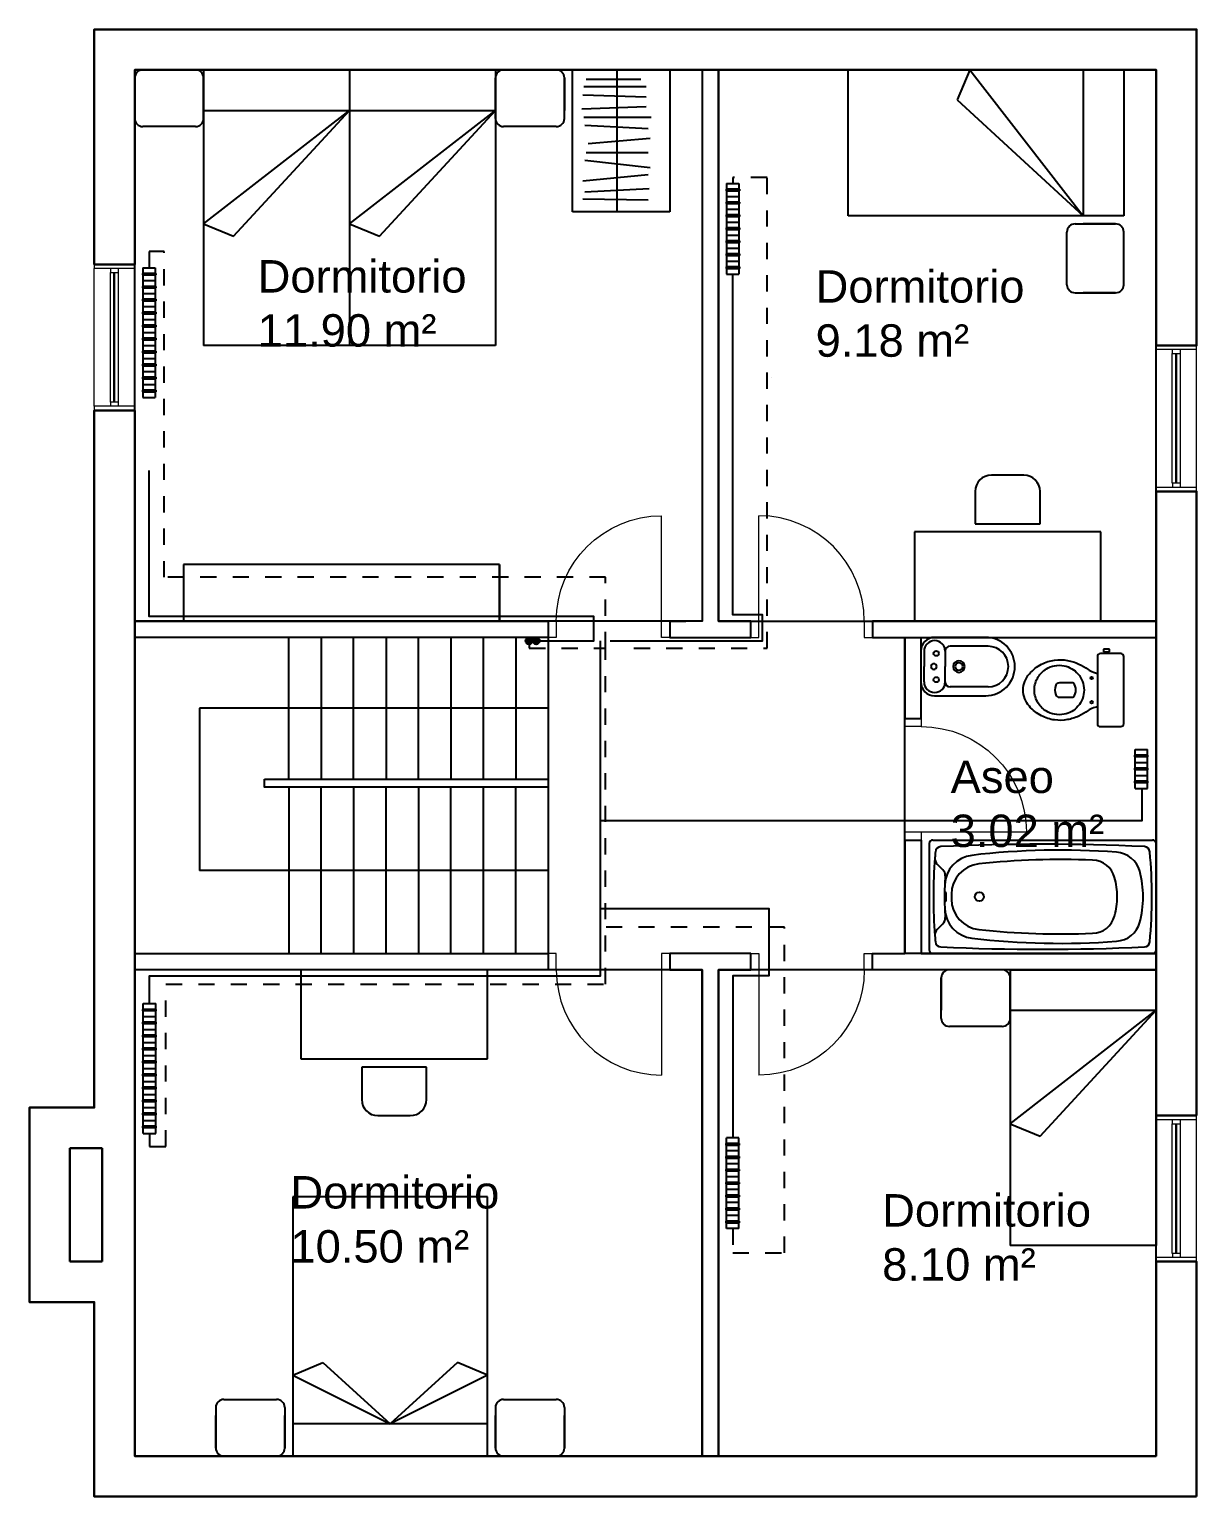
# Model space of a CAD drawing. Header units: millimetres. Extents: x 906 to 923.8, y 1719 to 1729.6.
# Drawn here: x 916.64 to 923.84, y 1720.56 to 1729.61 of the extents above; entities that cross this region are included whole.
import ezdxf

# ---------------------------------------------------------------- set-up
doc = ezdxf.new("R2010")
doc.units = ezdxf.units.MM
doc.linetypes.add('ACAD_ISO03W100', pattern=[30, 12, -18])
for name, color, linetype in [('calefaccion', 5, 'Continuous'), ('carpintería', 11, 'Continuous'), ('polilineasAreas', 104, 'Continuous'), ('sanitarios', 4, 'Continuous'), ('tabiqueInterior', 7, 'Continuous')]:
    doc.layers.add(name, color=color, linetype=linetype)
for name, color, linetype, lineweight in [('ladrilloVisto', 7, 'Continuous', 30), ('Puertas', 30, 'Continuous', 20), ('Ventanas', 3, 'Continuous', 5)]:
    doc.layers.add(name, color=color, linetype=linetype, lineweight=lineweight)
doc.layers.get('0').off()
doc.styles.get("Standard").update_dxf_attribs({"font": 'ARIAL.TTF'})

# ---------------------------------------------------------------- blocks, each defined once
blk = doc.blocks.new('bide02')
blk.add_lwpolyline([(0.095, 0.18, 0.414214), (0.01, 0.095), (0.01, 0.0924), (0.01, 0), (0.01, -0.0927), (0.01, -0.095, 0.414214), (0.095, -0.18), (0.41, -0.18, 0.414214), (0.59, 0, 0.414214), (0.41, 0.18), (0.095, 0.18)], format="xyb")
for points in [[(0.03, 0.095), (0.03, 0)], [(0.16, 0.095), (0.16, 0)], [(0.425, 0.125), (0.19, 0.125)], [(0.03, -0.095), (0.03, 0)], [(0.16, -0.095), (0.16, 0)], [(0.425, -0.125), (0.19, -0.125)]]:
    blk.add_lwpolyline(points)
for centre in [(0.1047, 0.081), (0.1047, -0.081)]:
    blk.add_circle(centre, 0.016)
for centre, radius, start, end in [((0.095, 0.095), 0.065, 0, 180), ((0.19, 0.095), 0.03, 90, 180), ((0.425, 0), 0.125, 0, 90), ((0.09, 0), 0.0175, 0, 180), ((0.09, 0), 0.0175, 180, 0), ((0.2449, 0), 0.036, 0, 180), ((0.2449, 0), 0.036, 180, 0), ((0.2449, 0), 0.023, 0, 180), ((0.2449, 0), 0.023, 180, 0), ((0.425, 0), 0.125, 270, 0), ((0.095, -0.095), 0.065, 180, 0), ((0.19, -0.095), 0.03, 180, 270)]:
    blk.add_arc(centre, radius, start, end)
blk = doc.blocks.new('baneras03')
for p, q in [((0.327, 0), (-0.327, 0)), ((-0.35, -1.377), (-0.35, -0.023)), ((-0.1666, -0.0846), (-0.201, -0.0501)), ((0.1666, -0.0846), (0.201, -0.0501)), ((0.35, -0.023), (0.35, -1.377)), ((0.327, -1.4), (-0.327, -1.4))]:
    blk.add_line(p, q)
blk.add_lwpolyline([(-0.0275, -0.1028, 0.338364), (-0.0269, -0.1036, 0.038384), (-0.0194, -0.105, 0.0164), (-0.0114, -0.1056, 0.011665), (0, -0.1059, 0.011665), (0.0114, -0.1056, 0.0164), (0.0194, -0.105, 0.038384), (0.0269, -0.1036, 0.338364), (0.0275, -0.1028, 0.338364), (0.0269, -0.102, 0.038384), (0.0194, -0.1006, 0.0164), (0.0114, -0.1, 0.011665), (0, -0.0997, 0.011665), (-0.0114, -0.1, 0.0164), (-0.0194, -0.1006, 0.038384), (-0.0269, -0.102, 0.338364)], format="xyb", close=True)
blk.add_circle((0, -0.31), 0.0275)
for centre, radius, start, end in [((-0.327, -0.023), 0.023, 90, 180), ((0.327, -0.023), 0.023, 0, 90), ((13.176, -0.7), 13.5, 177.33415, 182.66585), ((-0.2744, -0.0737), 0.035, 95.31065, 177.33415), ((0, -3.026), 3, 94.59625, 95.31665), ((0, -3.026), 3, 90, 94.59625), ((-0.2364, -0.0855), 0.05, 45, 94.59625), ((-0.1313, -0.0492), 0.05, 225, 273.67094), ((0, -3.026), 3, 85.40375, 90), ((0.1313, -0.0492), 0.05, 266.32906, 315), ((0.2364, -0.0855), 0.05, 85.40375, 135), ((0, -3.026), 3, 84.68935, 85.40375), ((0.2744, -0.0737), 0.035, 2.66585, 84.68935), ((-13.176, -0.7), 13.5, 357.33415, 2.66585), ((-0.0667, -0.2862), 0.19, 92.11322, 173.2785), ((-0.0134, -0.3271), 0.19, 90.43307, 173.80448), ((0, -2.095), 2, 90, 93.67094), ((0, -2.095), 1.958, 90, 90.43307), ((0, -2.095), 2, 86.32906, 90), ((0, -2.095), 1.958, 89.56693, 90), ((0.0134, -0.3271), 0.19, 6.19552, 89.56693), ((0.0667, -0.2862), 0.19, 6.7215, 87.88678), ((4.3775, -0.81), 4.665, 173.2785, 184.26063), ((-4.3775, -0.81), 4.665, 355.73937, 6.7215), ((4.4355, -0.81), 4.665, 173.80448, 182.44071), ((-4.4355, -0.81), 4.665, 357.55929, 6.19552), ((-0.0853, -1.0077), 0.14, 180.38111, 256.11717), ((0.0853, -1.0077), 0.14, 283.88283, 359.61889), ((-0.1151, -1.1447), 0.16, 184.26063, 254.84225), ((0, -0.72), 0.44, 254.32731, 270), ((0, -0.72), 0.44, 270, 285.67269), ((0.1151, -1.1447), 0.16, 285.15775, 355.73937), ((-0.2744, -1.3263), 0.035, 182.66585, 264.68935), ((0, -0.72), 0.6, 254.32731, 270), ((0, -0.72), 0.6, 270, 285.15775), ((0.2744, -1.3263), 0.035, 275.31065, 357.33415), ((-0.327, -1.377), 0.023, 180, 270), ((0, 1.626), 3, 264.68335, 270), ((0, 1.626), 3, 270, 275.31065), ((0.327, -1.377), 0.023, 270, 0)]:
    blk.add_arc(centre, radius, start, end)
blk = doc.blocks.new('cama')
at = {"layer": 'carpintería'}
for p, q in [((-0.1, 0), (0.8, 0)), ((-0.1, 0), (-0.1, -1.7)), ((0.8, 0), (0.8, -1.7)), ((-0.1, -0.25), (0.8, -0.25)), ((-0.1, -0.95), (0.8, -0.25)), ((0.0848, -1.0265), (0.8, -0.25)), ((-0.1, -0.95), (0.0848, -1.0265)), ((0.8, -1.7), (-0.1, -1.7))]:
    blk.add_line(p, q, dxfattribs=at)
blk = doc.blocks.new('mesitaNoche')
at = {"layer": 'carpintería'}
for p, q in [((-0.05, 0), (-0.25, 0)), ((-0.35, -0.375), (-0.35, -0.05)), ((-0.3, 0), (-0.05, 0)), ((0, -0.375), (0, -0.05)), ((-0.3, -0.425), (-0.05, -0.425)), ((-0.05, -0.425), (-0.25, -0.425))]:
    blk.add_line(p, q, dxfattribs=at)
for centre, start, end in [((-0.3, -0.05), 90, 180), ((-0.05, -0.05), 0, 90), ((-0.3, -0.375), 180, 270), ((-0.05, -0.375), 270, 0)]:
    blk.add_arc(centre, 0.05, start, end, dxfattribs=at)
blk = doc.blocks.new('ventana09')
at = {"layer": 'Ventanas'}
for p, q in [((0, -0.075), (0, 0.175)), ((0.025, 0.175), (0, 0.175)), ((0.875, 0.175), (0.025, 0.175)), ((0.025, 0.175), (0.0251, -0.075)), ((0.875, 0.175), (0.875, -0.075)), ((0.9, 0.175), (0.875, 0.175)), ((0.9, -0.075), (0.9, 0.175)), ((0.05, 0.075), (0.025, 0.075)), ((0.0251, 0.025), (0.05, 0.025)), ((0.85, 0.0751), (0.05, 0.075)), ((0.05, 0.025), (0.05, 0.075)), ((0.85, 0.0532), (0.05, 0.0532)), ((0.85, 0.0468), (0.05, 0.0468)), ((0.85, 0.025), (0.05, 0.025)), ((0.85, 0.0751), (0.85, 0.0251)), ((0.875, 0.0751), (0.85, 0.0751)), ((0.85, 0.0251), (0.875, 0.0251)), ((0.0001, -0.075), (0.0251, -0.075)), ((0.875, -0.075), (0.0251, -0.075)), ((0.875, -0.075), (0.9, -0.075))]:
    blk.add_line(p, q, dxfattribs=at)
blk = doc.blocks.new('silla')
at = {"layer": 'carpintería'}
for p, q in [((0.3, 0.3), (0.1, 0.3)), ((0, 0.2), (0, 0)), ((0.4, 0), (0.4, 0.2)), ((0, 0), (0.4, 0))]:
    blk.add_line(p, q, dxfattribs=at)
for centre, start, end in [((0.1, 0.2), 90, 180), ((0.3, 0.2), 0, 90)]:
    blk.add_arc(centre, 0.1, start, end, dxfattribs=at)
blk = doc.blocks.new('escritorio')
at = {"layer": 'carpintería'}
for p, q in [((1.15, 0.55), (0, 0.55)), ((0, 0.55), (0, 0)), ((1.15, 0), (1.15, 0.55)), ((0, 0), (1.15, 0))]:
    blk.add_line(p, q, dxfattribs=at)
blk = doc.blocks.new('camaMatrimonio')
at = {"layer": 'carpintería'}
for p, q in [((1.2, 1.6), (0, 1.6)), ((0, 1.6), (0, 0)), ((1.2, 0), (1.2, 1.6)), ((0, 0.5), (0.1848, 0.5765)), ((0.1848, 0.5765), (0.1848, 0.5765)), ((0.1848, 0.5765), (0.6, 0.2)), ((1.0152, 0.5765), (0.6, 0.2)), ((1.2, 0.5), (1.0152, 0.5765)), ((1.0152, 0.5765), (1.0152, 0.5765)), ((0, 0.5), (0.6, 0.2)), ((1.2, 0.5), (0.6, 0.2)), ((1.2, 0.2), (1.2, 0.5)), ((1.2, 0.2), (0, 0.2)), ((1.2, 0), (1.2, 0.2)), ((0, 0), (1.2, 0))]:
    blk.add_line(p, q, dxfattribs=at)
blk = doc.blocks.new('inodoro_04')
for p, q in [((9.48, -25.56), (5.88, -25.56)), ((5.88, -25.56), (5.88, -27.16)), ((6.18, -24.41), (6.18, -25.56)), ((9.18, -25.56), (9.18, -24.41)), ((9.48, -27.16), (9.48, -25.56)), ((5.88, -27.16), (7.68, -27.16)), ((7.68, -27.16), (9.48, -27.16))]:
    blk.add_line(p, q)
for points in [[(-2.92, -1.91), (-2.92, -22.61, 0.418036), (-1.12, -24.41), (11.43, -24.41, 0.424217), (13.33, -22.61), (13.33, 18.75, 0.430132), (11.43, 20.59), (9.18, 20.59), (6.18, 20.59), (-1.12, 20.59, 0.418036), (-2.92, 18.79)], [(21.53, -1.91, -0.18052), (25.28, 8.09, -0.167158), (33.78, 13.04, -0.1), (39.78, 13.04, -0.096291), (44.78, 11.09, -0.13332), (49.78, 6.19, -0.150886), (52.13, -1.91, -0.150886), (49.78, -10.01, -0.13332), (44.78, -14.91, -0.096291), (39.78, -16.86, -0.1), (33.78, -16.86, -0.167158), (25.28, -11.91, -0.18052)], [(38.98, 1.09, 0.276984), (36.78, 2.54), (28.28, 2.54, 0.393258), (28.28, -6.36), (36.78, -6.36, 0.276984), (38.98, -4.91, 0.2)]]:
    blk.add_lwpolyline(points, format="xyb", close=True)
blk.add_lwpolyline([(13.33, 8.37), (15.78, 9.14, 0.060779), (19.08, 10.74, -0.06199), (24.78, 14.14, -0.067868), (31.78, 16.34, -0.08648), (39.78, 16.54, -0.085166), (47.78, 13.99, -0.098298), (55.28, 8.09, -0.182004), (59.08, -1.91, -0.182004), (55.28, -11.91, -0.098298), (47.78, -17.81, -0.085166), (39.78, -20.36, -0.08648), (31.78, -20.16, -0.067868), (24.78, -17.96, -0.06199), (19.08, -14.56, 0.060779), (15.78, -12.96), (13.33, -12.19)], format="xyb")
for centre in [(16.85, 5.59), (16.85, -9.41)]:
    blk.add_circle(centre, 0.75)
blk = doc.blocks.new('puerta')
at = {"layer": 'Puertas'}
for p, q in [((0, 0), (0, -0.05)), ((0, 0), (0.1, 0)), ((0.1, -0.05), (0.1, 0)), ((0, -0.05), (0.1, -0.05)), ((0, -0.7), (-0.65, -0.7)), ((0.1, -0.7), (0, -0.7)), ((0, -0.7), (0, -0.75)), ((0.1, -0.75), (0.1, -0.7)), ((0, -0.75), (0.1, -0.75))]:
    blk.add_line(p, q, dxfattribs=at)
blk.add_arc((0, -0.7), 0.65, 90, 180, dxfattribs=at)
blk = doc.blocks.new('armarioEmpotrado')
at = {"layer": 'carpintería'}
for p, q in [((0, 0), (0.6, 0)), ((0, -0.875), (0, 0)), ((0.275, -0.875), (0.275, 0)), ((0.6, 0), (0.6, -0.875)), ((0.0836, -0.0576), (0.4214, -0.0576)), ((0.4539, -0.1679), (0.0641, -0.155)), ((0.0706, -0.103), (0.4539, -0.103)), ((0.0576, -0.2393), (0.4539, -0.2263)), ((0.0706, -0.2912), (0.4864, -0.2912)), ((0.4669, -0.3626), (0.0771, -0.3431)), ((0.0966, -0.4534), (0.4799, -0.421)), ((0.4669, -0.5118), (0.0836, -0.5118)), ((0.0771, -0.5573), (0.4799, -0.6027)), ((0.4669, -0.6481), (0.0641, -0.687)), ((0.4669, -0.8038), (0.0641, -0.7974)), ((0.0771, -0.7519), (0.4734, -0.7325)), ((0.6, -0.875), (0, -0.875))]:
    blk.add_line(p, q, dxfattribs=at)
blk = doc.blocks.new('3e')
at = {"layer": 'calefaccion'}
for p, q in [((0.08, 0.0176), (0.08, -0.0593)), ((0.115, 0.0176), (0.08, 0.0176)), ((0.115, 0.0201), (0.115, -0.0619)), ((0.115, -0.0619), (0.115, 0.0201)), ((0.125, 0.0201), (0.115, 0.0201)), ((0.125, -0.0619), (0.125, 0.0201)), ((0.16, 0.0176), (0.125, 0.0176)), ((0.16, 0.0176), (0.16, -0.0593)), ((0.195, 0.0176), (0.16, 0.0176)), ((0.195, 0.0201), (0.195, -0.0619)), ((0.195, -0.0619), (0.195, 0.0201)), ((0.205, 0.0201), (0.195, 0.0201)), ((0.205, -0.0619), (0.205, 0.0201)), ((0.24, 0.0176), (0.205, 0.0176)), ((0.275, 0.0176), (0.24, 0.0176)), ((0.24, 0.0176), (0.24, -0.0593)), ((0.275, 0.0201), (0.275, -0.0619)), ((0.275, -0.0619), (0.275, 0.0201)), ((0.285, 0.0201), (0.275, 0.0201)), ((0.285, -0.0619), (0.285, 0.0201)), ((0.32, 0.0176), (0.285, 0.0176)), ((0.32, 0.0176), (0.32, -0.0593)), ((0.115, -0.0593), (0.08, -0.0593)), ((0.125, -0.0619), (0.115, -0.0619)), ((0.16, -0.0593), (0.125, -0.0593)), ((0.195, -0.0593), (0.16, -0.0593)), ((0.205, -0.0619), (0.195, -0.0619)), ((0.24, -0.0593), (0.205, -0.0593)), ((0.275, -0.0593), (0.24, -0.0593)), ((0.285, -0.0619), (0.275, -0.0619)), ((0.32, -0.0593), (0.285, -0.0593))]:
    blk.add_line(p, q, dxfattribs=at)
blk = doc.blocks.new('7e')
at = {"layer": 'calefaccion'}
for p, q in [((0.08, 0.0176), (0.08, -0.0593)), ((0.115, 0.0176), (0.08, 0.0176)), ((0.115, 0.0201), (0.115, -0.0619)), ((0.115, -0.0619), (0.115, 0.0201)), ((0.125, 0.0201), (0.115, 0.0201)), ((0.125, -0.0619), (0.125, 0.0201)), ((0.16, 0.0176), (0.125, 0.0176)), ((0.16, 0.0176), (0.16, -0.0593)), ((0.195, 0.0176), (0.16, 0.0176)), ((0.195, 0.0201), (0.195, -0.0619)), ((0.195, -0.0619), (0.195, 0.0201)), ((0.205, 0.0201), (0.195, 0.0201)), ((0.205, -0.0619), (0.205, 0.0201)), ((0.24, 0.0176), (0.205, 0.0176)), ((0.275, 0.0176), (0.24, 0.0176)), ((0.24, 0.0176), (0.24, -0.0593)), ((0.275, 0.0201), (0.275, -0.0619)), ((0.275, -0.0619), (0.275, 0.0201)), ((0.285, 0.0201), (0.275, 0.0201)), ((0.285, -0.0619), (0.285, 0.0201)), ((0.32, 0.0176), (0.285, 0.0176)), ((0.32, 0.0176), (0.32, -0.0593)), ((0.355, 0.0176), (0.32, 0.0176)), ((0.355, 0.0201), (0.355, -0.0619)), ((0.355, -0.0619), (0.355, 0.0201)), ((0.365, 0.0201), (0.355, 0.0201)), ((0.365, -0.0619), (0.365, 0.0201)), ((0.4, 0.0176), (0.365, 0.0176)), ((0.4, 0.0176), (0.4, -0.0593)), ((0.435, 0.0176), (0.4, 0.0176)), ((0.435, 0.0201), (0.435, -0.0619)), ((0.435, -0.0619), (0.435, 0.0201)), ((0.445, 0.0201), (0.435, 0.0201)), ((0.445, -0.0619), (0.445, 0.0201)), ((0.48, 0.0176), (0.445, 0.0176)), ((0.515, 0.0176), (0.48, 0.0176)), ((0.48, 0.0176), (0.48, -0.0593)), ((0.515, 0.0201), (0.515, -0.0619)), ((0.515, -0.0619), (0.515, 0.0201)), ((0.525, 0.0201), (0.515, 0.0201)), ((0.525, -0.0619), (0.525, 0.0201)), ((0.56, 0.0176), (0.525, 0.0176)), ((0.56, 0.0176), (0.56, -0.0593)), ((0.595, 0.0176), (0.56, 0.0176)), ((0.595, 0.0201), (0.595, -0.0619)), ((0.595, -0.0619), (0.595, 0.0201)), ((0.605, 0.0201), (0.595, 0.0201)), ((0.605, -0.0619), (0.605, 0.0201)), ((0.64, 0.0176), (0.605, 0.0176)), ((0.64, 0.0176), (0.64, -0.0593)), ((0.115, -0.0593), (0.08, -0.0593)), ((0.125, -0.0619), (0.115, -0.0619)), ((0.16, -0.0593), (0.125, -0.0593)), ((0.195, -0.0593), (0.16, -0.0593)), ((0.205, -0.0619), (0.195, -0.0619)), ((0.24, -0.0593), (0.205, -0.0593)), ((0.275, -0.0593), (0.24, -0.0593)), ((0.285, -0.0619), (0.275, -0.0619)), ((0.32, -0.0593), (0.285, -0.0593)), ((0.355, -0.0593), (0.32, -0.0593)), ((0.365, -0.0619), (0.355, -0.0619)), ((0.4, -0.0593), (0.365, -0.0593)), ((0.435, -0.0593), (0.4, -0.0593)), ((0.445, -0.0619), (0.435, -0.0619)), ((0.48, -0.0593), (0.445, -0.0593)), ((0.515, -0.0593), (0.48, -0.0593)), ((0.525, -0.0619), (0.515, -0.0619)), ((0.56, -0.0593), (0.525, -0.0593)), ((0.595, -0.0593), (0.56, -0.0593)), ((0.605, -0.0619), (0.595, -0.0619)), ((0.64, -0.0593), (0.605, -0.0593))]:
    blk.add_line(p, q, dxfattribs=at)
blk = doc.blocks.new('10e')
at = {"layer": 'calefaccion'}
for p, q in [((0.08, 0.0176), (0.08, -0.0593)), ((0.115, 0.0176), (0.08, 0.0176)), ((0.115, 0.0201), (0.115, -0.0619)), ((0.115, -0.0619), (0.115, 0.0201)), ((0.125, 0.0201), (0.115, 0.0201)), ((0.125, -0.0619), (0.125, 0.0201)), ((0.16, 0.0176), (0.125, 0.0176)), ((0.16, 0.0176), (0.16, -0.0593)), ((0.195, 0.0176), (0.16, 0.0176)), ((0.195, 0.0201), (0.195, -0.0619)), ((0.195, -0.0619), (0.195, 0.0201)), ((0.205, 0.0201), (0.195, 0.0201)), ((0.205, -0.0619), (0.205, 0.0201)), ((0.24, 0.0176), (0.205, 0.0176)), ((0.275, 0.0176), (0.24, 0.0176)), ((0.24, 0.0176), (0.24, -0.0593)), ((0.275, 0.0201), (0.275, -0.0619)), ((0.275, -0.0619), (0.275, 0.0201)), ((0.285, 0.0201), (0.275, 0.0201)), ((0.285, -0.0619), (0.285, 0.0201)), ((0.32, 0.0176), (0.285, 0.0176)), ((0.32, 0.0176), (0.32, -0.0593)), ((0.355, 0.0176), (0.32, 0.0176)), ((0.355, 0.0201), (0.355, -0.0619)), ((0.355, -0.0619), (0.355, 0.0201)), ((0.365, 0.0201), (0.355, 0.0201)), ((0.365, -0.0619), (0.365, 0.0201)), ((0.4, 0.0176), (0.365, 0.0176)), ((0.4, 0.0176), (0.4, -0.0593)), ((0.435, 0.0176), (0.4, 0.0176)), ((0.435, 0.0201), (0.435, -0.0619)), ((0.435, -0.0619), (0.435, 0.0201)), ((0.445, 0.0201), (0.435, 0.0201)), ((0.445, -0.0619), (0.445, 0.0201)), ((0.48, 0.0176), (0.445, 0.0176)), ((0.515, 0.0176), (0.48, 0.0176)), ((0.48, 0.0176), (0.48, -0.0593)), ((0.515, 0.0201), (0.515, -0.0619)), ((0.515, -0.0619), (0.515, 0.0201)), ((0.525, 0.0201), (0.515, 0.0201)), ((0.525, -0.0619), (0.525, 0.0201)), ((0.56, 0.0176), (0.525, 0.0176)), ((0.56, 0.0176), (0.56, -0.0593)), ((0.595, 0.0176), (0.56, 0.0176)), ((0.595, 0.0201), (0.595, -0.0619)), ((0.595, -0.0619), (0.595, 0.0201)), ((0.605, 0.0201), (0.595, 0.0201)), ((0.605, -0.0619), (0.605, 0.0201)), ((0.64, 0.0176), (0.605, 0.0176)), ((0.64, 0.0176), (0.64, -0.0593)), ((0.675, 0.0176), (0.64, 0.0176)), ((0.675, 0.0201), (0.675, -0.0619)), ((0.675, -0.0619), (0.675, 0.0201)), ((0.685, 0.0201), (0.675, 0.0201)), ((0.685, -0.0619), (0.685, 0.0201)), ((0.72, 0.0176), (0.685, 0.0176)), ((0.755, 0.0176), (0.72, 0.0176)), ((0.72, 0.0176), (0.72, -0.0593)), ((0.755, 0.0201), (0.755, -0.0619)), ((0.755, -0.0619), (0.755, 0.0201)), ((0.765, 0.0201), (0.755, 0.0201)), ((0.765, -0.0619), (0.765, 0.0201)), ((0.8, 0.0176), (0.765, 0.0176)), ((0.8, 0.0176), (0.8, -0.0593)), ((0.835, 0.0176), (0.8, 0.0176)), ((0.835, 0.0201), (0.835, -0.0619)), ((0.835, -0.0619), (0.835, 0.0201)), ((0.845, 0.0201), (0.835, 0.0201)), ((0.845, -0.0619), (0.845, 0.0201)), ((0.88, 0.0176), (0.845, 0.0176)), ((0.88, 0.0176), (0.88, -0.0593)), ((0.115, -0.0593), (0.08, -0.0593)), ((0.125, -0.0619), (0.115, -0.0619)), ((0.16, -0.0593), (0.125, -0.0593)), ((0.195, -0.0593), (0.16, -0.0593)), ((0.205, -0.0619), (0.195, -0.0619)), ((0.24, -0.0593), (0.205, -0.0593)), ((0.275, -0.0593), (0.24, -0.0593)), ((0.285, -0.0619), (0.275, -0.0619)), ((0.32, -0.0593), (0.285, -0.0593)), ((0.355, -0.0593), (0.32, -0.0593)), ((0.365, -0.0619), (0.355, -0.0619)), ((0.4, -0.0593), (0.365, -0.0593)), ((0.435, -0.0593), (0.4, -0.0593)), ((0.445, -0.0619), (0.435, -0.0619)), ((0.48, -0.0593), (0.445, -0.0593)), ((0.515, -0.0593), (0.48, -0.0593)), ((0.525, -0.0619), (0.515, -0.0619)), ((0.56, -0.0593), (0.525, -0.0593)), ((0.595, -0.0593), (0.56, -0.0593)), ((0.605, -0.0619), (0.595, -0.0619)), ((0.64, -0.0593), (0.605, -0.0593)), ((0.675, -0.0593), (0.64, -0.0593)), ((0.685, -0.0619), (0.675, -0.0619)), ((0.72, -0.0593), (0.685, -0.0593)), ((0.755, -0.0593), (0.72, -0.0593)), ((0.765, -0.0619), (0.755, -0.0619)), ((0.8, -0.0593), (0.765, -0.0593)), ((0.835, -0.0593), (0.8, -0.0593)), ((0.845, -0.0619), (0.835, -0.0619)), ((0.88, -0.0593), (0.845, -0.0593))]:
    blk.add_line(p, q, dxfattribs=at)
blk = doc.blocks.new('mesa')
at = {"layer": 'carpintería'}
for p, q in [((0.6939, -1.4023), (-1.2561, -1.4023)), ((-1.2561, -1.4023), (-1.2561, -1.7523)), ((0.6939, -1.4023), (0.6939, -1.7523)), ((0.6939, -1.7523), (0.6939, -1.4023)), ((-1.2561, -1.7523), (0.6939, -1.7523))]:
    blk.add_line(p, q, dxfattribs=at)

msp = doc.modelspace()

# ---------------------------------------------------------------- hatches: boundary and pattern name
at = {"layer": 'calefaccion'}
for points in [[(919.7399, 1725.8376, 1), (919.6966, 1725.8376, 1)], [(919.7832, 1725.8376, 1), (919.7399, 1725.8376, 1)]]:
    msp.add_hatch(color=256, dxfattribs=at).paths.add_polyline_path(points)

# ---------------------------------------------------------------- linework, layer by layer
at = {"layer": 'calefaccion', "linetype": 'ACAD_ISO03W100', "ltscale": 0.005}
for p, q in [((923.6355, 1729.6092), (923.8355, 1729.6092)), ((923.3855, 1729.3592), (923.5855, 1729.3592)), ((920.5854, 1725.9592), (920.7854, 1725.9592))]:
    msp.add_line(p, q, dxfattribs=at)
for points in [[(920.3639, 1725.7924), (921.1858, 1725.7924), (921.1858, 1728.6954), (920.9739, 1728.6954), (920.9739, 1728.6592)], [(919.7182, 1725.8376), (919.7182, 1725.7924), (920.19, 1725.7924), (920.19, 1726.23), (917.4668, 1726.23), (917.4668, 1728.2389), (917.3739, 1728.2389), (917.3739, 1728.1392)], [(917.3764, 1722.7999), (917.3764, 1722.7193), (917.4779, 1722.7193), (917.4779, 1723.7206), (920.19, 1723.7206), (920.19, 1725.7924)], [(920.9739, 1722.2128), (920.9739, 1722.0629), (921.2924, 1722.0629), (921.2924, 1724.0713), (920.19, 1724.0713)]]:
    msp.add_lwpolyline(points, dxfattribs=at)
at = {"layer": 'calefaccion', "ltscale": 0.005}
for points in [[(920.2181, 1725.8376), (921.1578, 1725.8376), (921.1578, 1725.9985), (920.9739, 1725.9985), (920.9739, 1728.0992)], [(919.7615, 1725.8376), (920.1181, 1725.8376), (920.1181, 1725.9878), (917.3739, 1725.9878), (917.3739, 1726.8892)], [(917.3764, 1723.5999), (917.3764, 1723.7715), (920.1589, 1723.7715), (920.1589, 1725.8376)], [(923.4971, 1724.9269), (923.4971, 1724.7282), (920.1589, 1724.7282)], [(920.1589, 1724.1862), (921.1969, 1724.1862), (921.1969, 1723.7712), (920.9739, 1723.7712), (920.9739, 1722.7728)]]:
    msp.add_lwpolyline(points, dxfattribs=at)
at = {"layer": 'calefaccion'}
for centre in [(919.7182, 1725.8376), (919.7615, 1725.8376)]:
    msp.add_circle(centre, 0.0216, dxfattribs=at)
at = {"layer": 'carpintería'}
msp.add_line((921.2116, 1727.4592), (921.2116, 1727.4592), dxfattribs=at)
at = {"layer": 'ladrilloVisto'}
for p, q in [((919.5104, 1729.3592), (919.4104, 1729.3592)), ((923.8355, 1722.9092), (923.8355, 1723.8592)), ((917.0854, 1722.7092), (916.8854, 1722.7092)), ((916.8854, 1722.7092), (916.8854, 1722.0092)), ((917.0854, 1722.7092), (917.0854, 1722.0092)), ((916.8854, 1722.0092), (917.0854, 1722.0092))]:
    msp.add_line(p, q, dxfattribs=at)
for points in [[(923.5855, 1729.3592), (917.2854, 1729.3592), (917.2854, 1728.1592), (917.0354, 1728.1592), (917.0354, 1729.6092), (923.8355, 1729.6092), (923.8355, 1727.6592), (923.5855, 1727.6592), (923.5855, 1728.8592)], [(923.8355, 1720.5592), (917.0354, 1720.5592), (917.0354, 1721.7592), (916.6354, 1721.7592), (916.6354, 1722.9593), (917.0354, 1722.9593), (917.0354, 1727.2592), (917.2854, 1727.2593), (917.2854, 1720.8092), (923.5855, 1720.8092), (923.5855, 1722.0092), (923.8355, 1722.0092)]]:
    msp.add_lwpolyline(points, close=True, dxfattribs=at)
msp.add_lwpolyline([(923.8355, 1722.9092), (923.5855, 1722.9092), (923.5856, 1726.7592), (923.8355, 1726.7593), (923.8355, 1722.9092)], dxfattribs=at)
at = {"layer": 'polilineasAreas'}
for points in [[(917.2854, 1729.3592), (920.7854, 1729.3592), (920.7854, 1725.9592), (917.2854, 1725.9592), (917.2854, 1729.3592)], [(923.5854, 1725.9593), (923.5854, 1729.3592), (920.8854, 1729.3592), (920.8854, 1725.9592), (921.9091, 1725.9592), (922.0943, 1725.9592), (923.5854, 1725.9593)], [(922.0354, 1725.8592), (923.5854, 1725.8592), (923.5854, 1723.9092), (922.0354, 1723.9092), (922.0354, 1725.8592)], [(917.2854, 1720.8092), (920.7855, 1720.8093), (920.7855, 1723.8092), (917.2854, 1723.8092), (917.2854, 1720.8092)], [(923.5854, 1720.8092), (923.5854, 1723.8092), (920.8855, 1723.8092), (920.8855, 1720.8093), (923.5854, 1720.8092)]]:
    msp.add_lwpolyline(points, dxfattribs=at)
at = {"layer": 'tabiqueInterior', "ltscale": 0.005}
msp.add_line((920.8854, 1725.9592), (921.0854, 1725.9592), dxfattribs=at)
at = {"layer": 'tabiqueInterior'}
for p, q in [((918.2354, 1724.9842), (918.2354, 1725.8592)), ((918.4354, 1725.8592), (918.4354, 1724.9842)), ((918.6354, 1724.9842), (918.6354, 1725.8592)), ((918.8354, 1725.8592), (918.8354, 1724.9842)), ((919.0354, 1724.9842), (919.0354, 1725.8592)), ((919.2354, 1725.8592), (919.2354, 1724.9842)), ((919.4354, 1725.8592), (919.4354, 1724.9842)), ((919.6354, 1725.8592), (919.6354, 1724.9842)), ((919.8354, 1725.8592), (919.8354, 1724.9842)), ((919.8354, 1725.4217), (917.6854, 1725.4217)), ((917.6854, 1725.4217), (917.6854, 1724.4217)), ((918.2354, 1724.9342), (918.2354, 1723.9092)), ((918.4354, 1723.9092), (918.4354, 1724.9342)), ((918.6354, 1724.9342), (918.6354, 1723.9092)), ((918.8354, 1723.9092), (918.8354, 1724.9342)), ((919.0354, 1724.9342), (919.0354, 1723.9092)), ((919.2354, 1723.9092), (919.2354, 1724.9342)), ((919.4354, 1724.9342), (919.4354, 1723.9092)), ((919.6354, 1723.9092), (919.6354, 1724.9342)), ((919.8354, 1724.9342), (919.8354, 1723.9092)), ((919.8354, 1724.4217), (917.6854, 1724.4217)), ((918.2354, 1723.9092), (918.4354, 1723.9092)), ((918.6354, 1723.9092), (918.8354, 1723.9092)), ((919.0354, 1723.9092), (919.2354, 1723.9092)), ((919.4354, 1723.9092), (919.6354, 1723.9092))]:
    msp.add_line(p, q, dxfattribs=at)
for points in [[(920.7854, 1725.9592), (920.5854, 1725.9592), (920.5854, 1725.8592), (921.0854, 1725.8592), (921.0854, 1725.9592), (920.8854, 1725.9592), (920.8854, 1729.3592), (920.7854, 1729.3592)], [(917.2854, 1725.8592), (917.2854, 1725.9592), (919.8354, 1725.9592), (919.8354, 1725.8592)], [(918.0854, 1724.9842), (919.8354, 1724.9842), (919.8354, 1724.9342), (918.0854, 1724.9342), (918.0854, 1724.9592)]]:
    msp.add_lwpolyline(points, close=True, dxfattribs=at)
for points in [[(923.5856, 1725.9593), (921.8354, 1725.9592), (921.8354, 1725.8592), (922.0354, 1725.8592), (922.0354, 1725.3592), (922.1354, 1725.3592), (922.1354, 1725.5592), (922.1354, 1725.8592), (923.5856, 1725.8592), (923.5856, 1725.9593)], [(921.0854, 1723.9093), (920.5855, 1723.9092), (920.5855, 1723.8092), (920.7855, 1723.8092), (920.7855, 1720.8093), (920.8855, 1720.8093), (920.8855, 1723.8092), (921.0854, 1723.8092), (921.0854, 1723.9093)]]:
    msp.add_lwpolyline(points, dxfattribs=at)
at = {"layer": 'tabiqueInterior', "ltscale": 0.005}
for points in [[(922.0354, 1724.6092), (922.1354, 1724.6092), (922.1354, 1723.9092), (923.5855, 1723.9092), (923.5855, 1723.8092), (921.9354, 1723.8092), (921.8354, 1723.8092), (921.8354, 1723.9092), (922.0354, 1723.9092), (922.0354, 1724.6092), (922.0354, 1723.9092)], [(919.8355, 1723.9092), (919.8354, 1723.8101), (917.2854, 1723.8092), (917.2854, 1723.9092), (919.8354, 1723.9092)]]:
    msp.add_lwpolyline(points, dxfattribs=at)

# ---------------------------------------------------------------- block references
at = {"layer": 'calefaccion', "rotation": 270}
msp.add_blockref('7e', (920.9948, 1722.8528), dxfattribs=at)
at = {"layer": 'carpintería'}
for name, p, rotation in [('mesitaNoche', (917.2854, 1729.3592), 90), ('mesitaNoche', (919.5104, 1729.3592), 90), ('cama', (923.3855, 1729.2592), 270), ('ventana09', (917.1104, 1728.1592), 270), ('ventana09', (923.6605, 1727.6592), 270), ('mesitaNoche', (922.2604, 1723.8092), 90), ('silla', (919.0854, 1723.2092), 180), ('ventana09', (923.6605, 1722.9092), 270), ('mesitaNoche', (918.2104, 1720.8092), 270), ('mesitaNoche', (919.9354, 1720.8092), 270)]:
    msp.add_blockref(name, p, dxfattribs=dict(at, rotation=rotation))
for name, p in [('cama', (917.8104, 1729.3592)), ('cama', (918.7104, 1729.3592)), ('armarioEmpotrado', (919.9854, 1729.3592)), ('mesitaNoche', (923.3855, 1728.4092)), ('silla', (922.4693, 1726.5593)), ('escritorio', (922.0943, 1725.9593)), ('mesa', (918.8415, 1727.7116)), ('escritorio', (918.3104, 1723.2592)), ('cama', (922.7854, 1723.8092)), ('camaMatrimonio', (918.2604, 1720.8092))]:
    msp.add_blockref(name, p, dxfattribs=at)
at = {"layer": 'carpintería', "xscale": -1, "rotation": 90}
msp.add_blockref('3e', (923.4735, 1725.2469), dxfattribs=at)
at = {"layer": 'ladrilloVisto', "xscale": -1}
for p, rotation in [((919.8354, 1725.9592), 90), ((921.8354, 1723.8092), 270)]:
    msp.add_blockref('puerta', p, dxfattribs=dict(at, rotation=rotation))
at = {"layer": 'ladrilloVisto'}
for p, rotation in [((921.8354, 1725.9592), 270), ((919.8355, 1723.8092), 90)]:
    msp.add_blockref('puerta', p, dxfattribs=dict(at, rotation=rotation))
at = {"layer": 'ladrilloVisto', "xscale": -1}
msp.add_blockref('puerta', (922.1354, 1725.3592), dxfattribs=at)
at = {"layer": 'polilineasAreas', "rotation": 90}
for name, p in [('7e', (920.953, 1728.0192)), ('10e', (917.353, 1727.2592))]:
    msp.add_blockref(name, p, dxfattribs=at)
at = {"layer": 'polilineasAreas', "xscale": -1, "rotation": 90}
msp.add_blockref('10e', (917.3555, 1723.6799), dxfattribs=at)
at = {"layer": 'sanitarios'}
msp.add_blockref('bide02', (922.1244, 1725.6792), dxfattribs=at)
at = {"layer": 'sanitarios', "xscale": 0.01, "yscale": 0.01, "zscale": 0.01, "rotation": 180}
msp.add_blockref('inodoro_04', (923.3564, 1725.5151), dxfattribs=at)
at = {"layer": 'sanitarios', "rotation": 90}
msp.add_blockref('baneras03', (922.1854, 1724.2593), dxfattribs=at)

# ---------------------------------------------------------------- texts
at = {"layer": 'polilineasAreas', "char_height": 0.2, "attachment_point": 1}
for s, width, insert in [('Dormitorio\\P11.90 m²', 2.031861, (918.0439, 1728.1858)), ('Dormitorio\\P9.18 m²', 1.648466, (921.4852, 1728.1234)), ('Aseo\\P3.02 m²', 1.229629, (922.3181, 1725.0993)), ('Dormitorio\\P10.50 m²', 2.52101, (918.2459, 1722.5364)), ('Dormitorio\\P8.10 m²', 1.918708, (921.8958, 1722.425))]:
    msp.add_mtext_dynamic_manual_height_columns(s, width=width, gutter_width=12.5, heights=[0], dxfattribs=dict(at, insert=insert))

doc.saveas('drawing.dxf')
